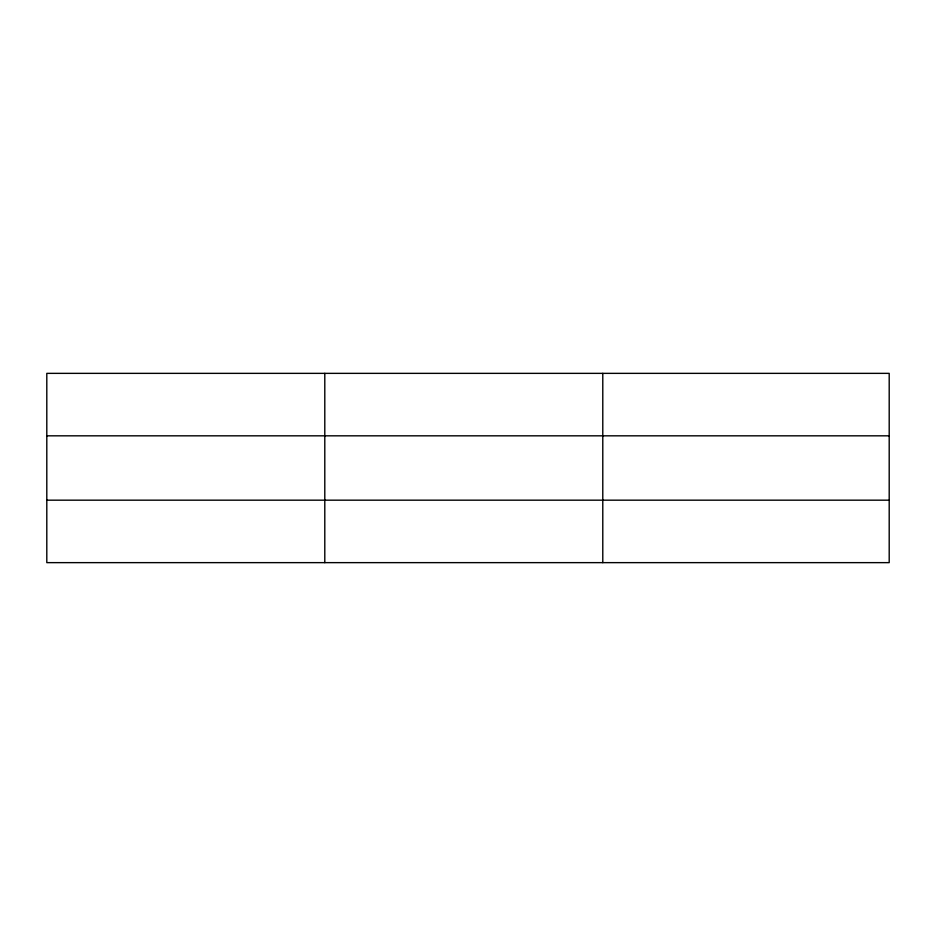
<?xml version="1.0" encoding="UTF-8"?>
<svg xmlns="http://www.w3.org/2000/svg" width="936" height="936" viewBox="0 0 936 936"><rect width="100%" height="100%" fill="white"/><g stroke="black" fill="none" stroke-linecap="round" stroke-linejoin="round"><path stroke-width="1.4" d="M602.784 373.359L602.784 562.641M889.2 500.175L889.2 562.641L46.8 562.641L46.8 373.359L889.2 373.359L889.2 500.175L46.8 500.175M46.8 435.825L889.2 435.825M324.792 373.359L324.792 562.641"/></g></svg>
